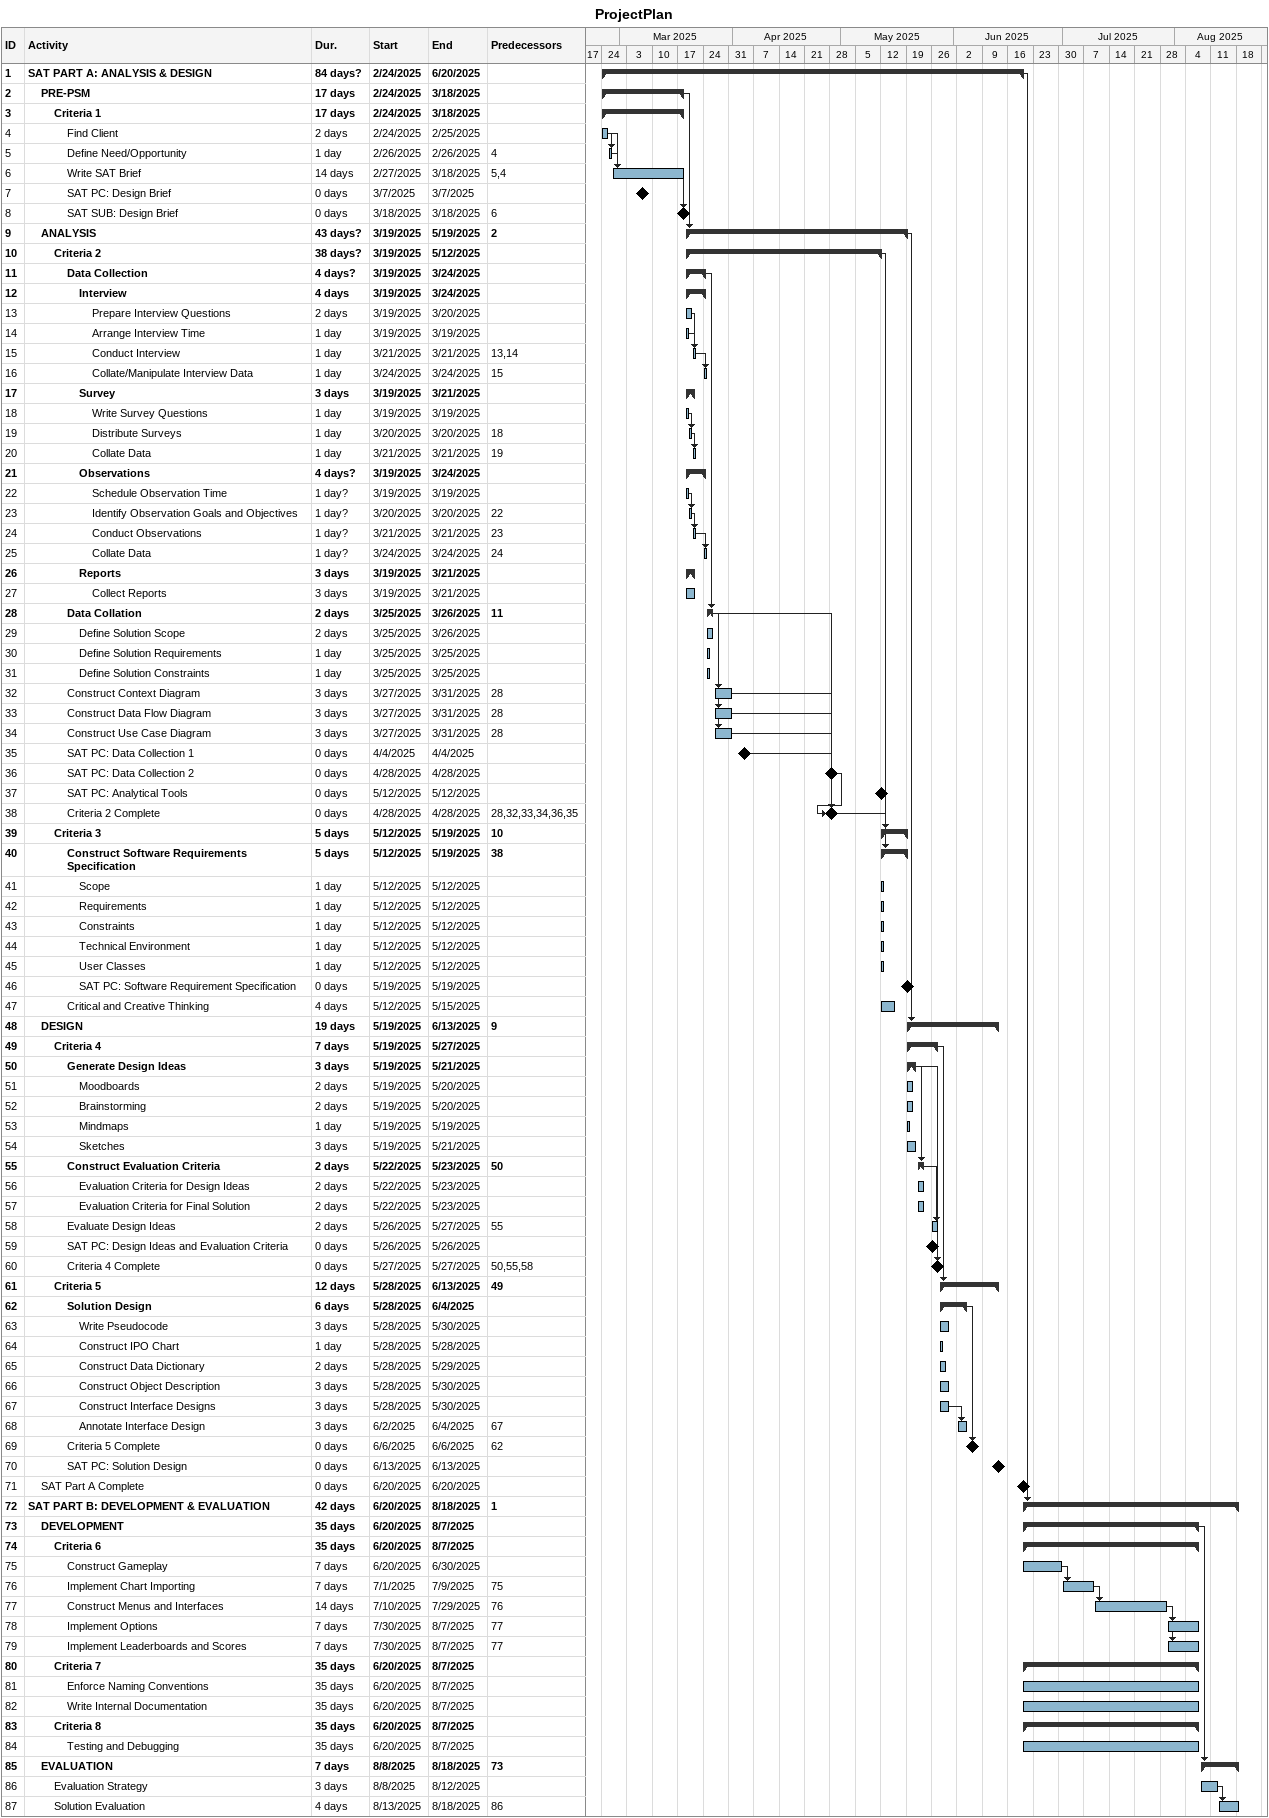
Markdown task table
ProjectPlan

| ID | Level | Task | Duration | Start | Finish | Predecessors |
|---|---|---|---|---|---|---|
| 1 | 1 | **SAT PART A: ANALYSIS & DESIGN** | 84d? | 2025-02-24 | 2025-06-20 |  |
| 2 | 2 | **PRE-PSM** | 17d | 2025-02-24 | 2025-03-18 |  |
| 3 | 3 | **Criteria 1** | 17d | 2025-02-24 | 2025-03-18 |  |
| 4 | 4 | Find Client | 2d | 2025-02-24 | 2025-02-25 |  |
| 5 | 4 | Define Need/Opportunity | 1d | 2025-02-26 | 2025-02-26 | 4 |
| 6 | 4 | Write SAT Brief | 14d | 2025-02-27 | 2025-03-18 | 5, 4 |
| 7 | 4 | SAT PC: Design Brief | 0d | 2025-03-07 | 2025-03-07 |  |
| 8 | 4 | SAT SUB: Design Brief | 0d | 2025-03-18 | 2025-03-18 | 6 |
| 9 | 2 | **ANALYSIS** | 43d? | 2025-03-19 | 2025-05-19 | 2 |
| 10 | 3 | **Criteria 2** | 38d? | 2025-03-19 | 2025-05-12 |  |
| 11 | 4 | **Data Collection** | 4d? | 2025-03-19 | 2025-03-24 |  |
| 12 | 5 | **Interview** | 4d | 2025-03-19 | 2025-03-24 |  |
| 13 | 6 | Prepare Interview Questions | 2d | 2025-03-19 | 2025-03-20 |  |
| 14 | 6 | Arrange Interview Time | 1d | 2025-03-19 | 2025-03-19 |  |
| 15 | 6 | Conduct Interview | 1d | 2025-03-21 | 2025-03-21 | 13, 14 |
| 16 | 6 | Collate/Manipulate Interview Data | 1d | 2025-03-24 | 2025-03-24 | 15 |
| 17 | 5 | **Survey** | 3d | 2025-03-19 | 2025-03-21 |  |
| 18 | 6 | Write Survey Questions | 1d | 2025-03-19 | 2025-03-19 |  |
| 19 | 6 | Distribute Surveys | 1d | 2025-03-20 | 2025-03-20 | 18 |
| 20 | 6 | Collate Data | 1d | 2025-03-21 | 2025-03-21 | 19 |
| 21 | 5 | **Observations** | 4d? | 2025-03-19 | 2025-03-24 |  |
| 22 | 6 | Schedule Observation Time | 1d? | 2025-03-19 | 2025-03-19 |  |
| 23 | 6 | Identify Observation Goals and Objectives | 1d? | 2025-03-20 | 2025-03-20 | 22 |
| 24 | 6 | Conduct Observations | 1d? | 2025-03-21 | 2025-03-21 | 23 |
| 25 | 6 | Collate Data | 1d? | 2025-03-24 | 2025-03-24 | 24 |
| 26 | 5 | **Reports** | 3d | 2025-03-19 | 2025-03-21 |  |
| 27 | 6 | Collect Reports | 3d | 2025-03-19 | 2025-03-21 |  |
| 28 | 4 | **Data Collation** | 2d | 2025-03-25 | 2025-03-26 | 11 |
| 29 | 5 | Define Solution Scope | 2d | 2025-03-25 | 2025-03-26 |  |
| 30 | 5 | Define Solution Requirements | 1d | 2025-03-25 | 2025-03-25 |  |
| 31 | 5 | Define Solution Constraints | 1d | 2025-03-25 | 2025-03-25 |  |
| 32 | 4 | Construct Context Diagram | 3d | 2025-03-27 | 2025-03-31 | 28 |
| 33 | 4 | Construct Data Flow Diagram | 3d | 2025-03-27 | 2025-03-31 | 28 |
| 34 | 4 | Construct Use Case Diagram | 3d | 2025-03-27 | 2025-03-31 | 28 |
| 35 | 4 | SAT PC: Data Collection 1 | 0d | 2025-04-04 | 2025-04-04 |  |
| 36 | 4 | SAT PC: Data Collection 2 | 0d | 2025-04-28 | 2025-04-28 |  |
| 37 | 4 | SAT PC: Analytical Tools | 0d | 2025-05-12 | 2025-05-12 |  |
| 38 | 4 | Criteria 2 Complete | 0d | 2025-04-28 | 2025-04-28 | 28, 32, 33, 34, 36, 35 |
| 39 | 3 | **Criteria 3** | 5d | 2025-05-12 | 2025-05-19 | 10 |
| 40 | 4 | **Construct Software Requirements Specification** | 5d | 2025-05-12 | 2025-05-19 | 38 |
| 41 | 5 | Scope | 1d | 2025-05-12 | 2025-05-12 |  |
| 42 | 5 | Requirements | 1d | 2025-05-12 | 2025-05-12 |  |
| 43 | 5 | Constraints | 1d | 2025-05-12 | 2025-05-12 |  |
| 44 | 5 | Technical Environment | 1d | 2025-05-12 | 2025-05-12 |  |
| 45 | 5 | User Classes | 1d | 2025-05-12 | 2025-05-12 |  |
| 46 | 5 | SAT PC: Software Requirement Specification | 0d | 2025-05-19 | 2025-05-19 |  |
| 47 | 4 | Critical and Creative Thinking | 4d | 2025-05-12 | 2025-05-15 |  |
| 48 | 2 | **DESIGN** | 19d | 2025-05-19 | 2025-06-13 | 9 |
| 49 | 3 | **Criteria 4** | 7d | 2025-05-19 | 2025-05-27 |  |
| 50 | 4 | **Generate Design Ideas** | 3d | 2025-05-19 | 2025-05-21 |  |
| 51 | 5 | Moodboards | 2d | 2025-05-19 | 2025-05-20 |  |
| 52 | 5 | Brainstorming | 2d | 2025-05-19 | 2025-05-20 |  |
| 53 | 5 | Mindmaps | 1d | 2025-05-19 | 2025-05-19 |  |
| 54 | 5 | Sketches | 3d | 2025-05-19 | 2025-05-21 |  |
| 55 | 4 | **Construct Evaluation Criteria** | 2d | 2025-05-22 | 2025-05-23 | 50 |
| 56 | 5 | Evaluation Criteria for Design Ideas | 2d | 2025-05-22 | 2025-05-23 |  |
| 57 | 5 | Evaluation Criteria for Final Solution | 2d | 2025-05-22 | 2025-05-23 |  |
| 58 | 4 | Evaluate Design Ideas | 2d | 2025-05-26 | 2025-05-27 | 55 |
| 59 | 4 | SAT PC: Design Ideas and Evaluation Criteria | 0d | 2025-05-26 | 2025-05-26 |  |
| 60 | 4 | Criteria 4 Complete | 0d | 2025-05-27 | 2025-05-27 | 50, 55, 58 |
| 61 | 3 | **Criteria 5** | 12d | 2025-05-28 | 2025-06-13 | 49 |
| 62 | 4 | **Solution Design** | 6d | 2025-05-28 | 2025-06-04 |  |
| 63 | 5 | Write Pseudocode | 3d | 2025-05-28 | 2025-05-30 |  |
| 64 | 5 | Construct IPO Chart | 1d | 2025-05-28 | 2025-05-28 |  |
| 65 | 5 | Construct Data Dictionary | 2d | 2025-05-28 | 2025-05-29 |  |
| 66 | 5 | Construct Object Description | 3d | 2025-05-28 | 2025-05-30 |  |
| 67 | 5 | Construct Interface Designs | 3d | 2025-05-28 | 2025-05-30 |  |
| 68 | 5 | Annotate Interface Design | 3d | 2025-06-02 | 2025-06-04 | 67 |
| 69 | 4 | Criteria 5 Complete | 0d | 2025-06-06 | 2025-06-06 | 62 |
| 70 | 4 | SAT PC: Solution Design | 0d | 2025-06-13 | 2025-06-13 |  |
| 71 | 2 | SAT Part A Complete | 0d | 2025-06-20 | 2025-06-20 |  |
| 72 | 1 | **SAT PART B: DEVELOPMENT & EVALUATION** | 42d | 2025-06-20 | 2025-08-18 | 1 |
| 73 | 2 | **DEVELOPMENT** | 35d | 2025-06-20 | 2025-08-07 |  |
| 74 | 3 | **Criteria 6** | 35d | 2025-06-20 | 2025-08-07 |  |
| 75 | 4 | Construct Gameplay | 7d | 2025-06-20 | 2025-06-30 |  |
| 76 | 4 | Implement Chart Importing | 7d | 2025-07-01 | 2025-07-09 | 75 |
| 77 | 4 | Construct Menus and Interfaces | 14d | 2025-07-10 | 2025-07-29 | 76 |
| 78 | 4 | Implement Options | 7d | 2025-07-30 | 2025-08-07 | 77 |
| 79 | 4 | Implement Leaderboards and Scores | 7d | 2025-07-30 | 2025-08-07 | 77 |
| 80 | 3 | **Criteria 7** | 35d | 2025-06-20 | 2025-08-07 |  |
| 81 | 4 | Enforce Naming Conventions | 35d | 2025-06-20 | 2025-08-07 |  |
| 82 | 4 | Write Internal Documentation | 35d | 2025-06-20 | 2025-08-07 |  |
| 83 | 3 | **Criteria 8** | 35d | 2025-06-20 | 2025-08-07 |  |
| 84 | 4 | Testing and Debugging | 35d | 2025-06-20 | 2025-08-07 |  |
| 85 | 2 | **EVALUATION** | 7d | 2025-08-08 | 2025-08-18 | 73 |
| 86 | 3 | Evaluation Strategy | 3d | 2025-08-08 | 2025-08-12 |  |
| 87 | 3 | Solution Evaluation | 4d | 2025-08-13 | 2025-08-18 | 86 |
